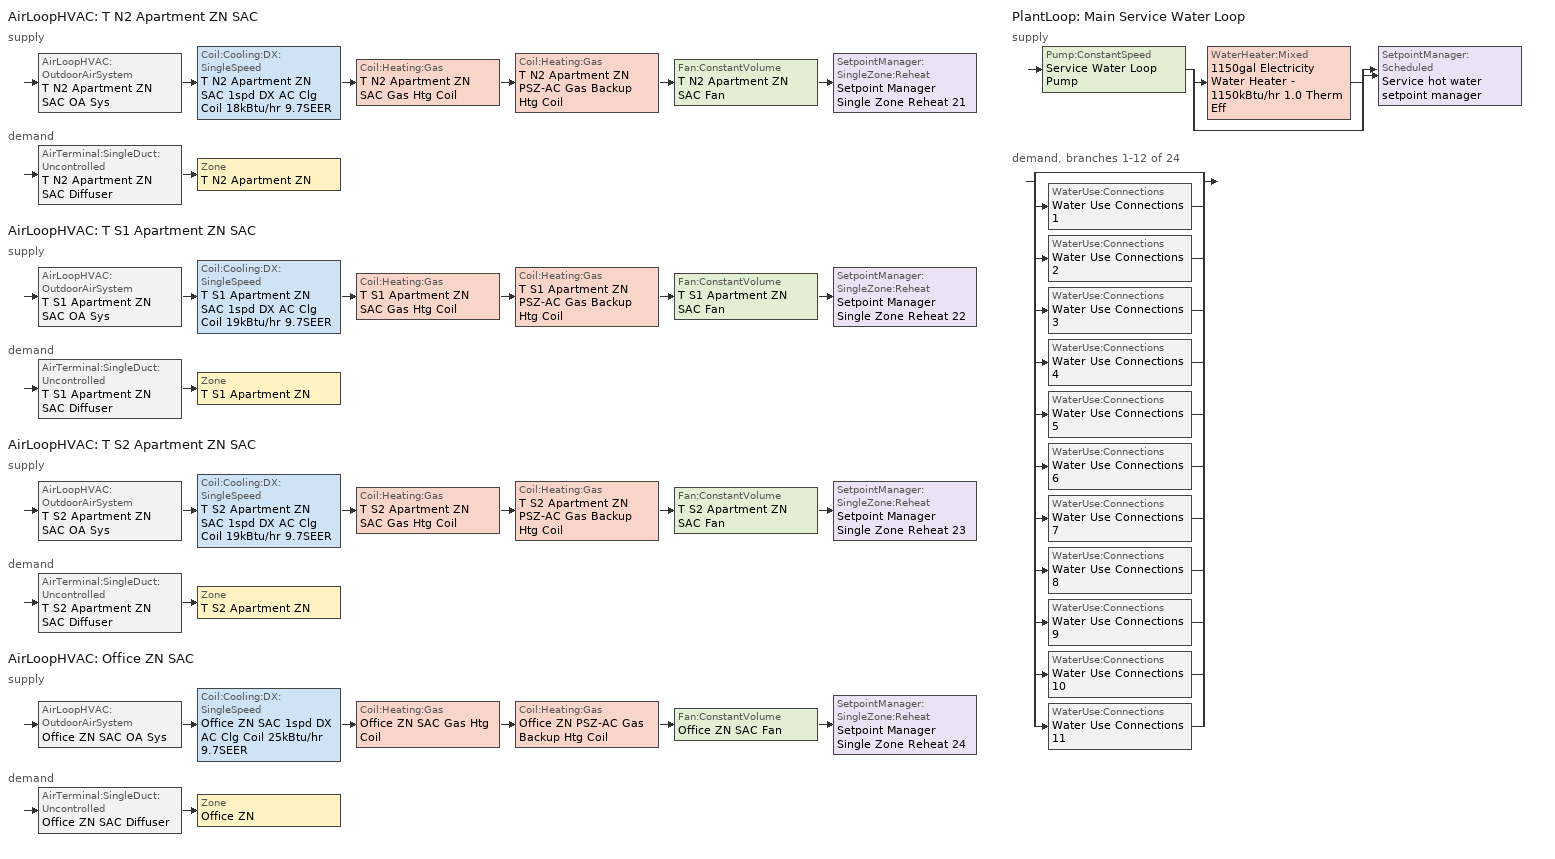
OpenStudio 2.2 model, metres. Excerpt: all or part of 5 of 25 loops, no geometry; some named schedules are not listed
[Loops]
AirLoopHVAC 'T N2 Apartment ZN SAC'
 supply: AirLoopHVAC:OutdoorAirSystem 'T N2 Apartment ZN SAC OA Sys' > Coil:Cooling:DX:SingleSpeed 'T N2 Apartment ZN SAC 1spd DX AC Clg Coil 18kBtu/hr 9.7SEER' > Coil:Heating:Gas 'T N2 Apartment ZN SAC Gas Htg Coil' > Coil:Heating:Gas 'T N2 Apartment ZN PSZ-AC Gas Backup Htg Coil' > Fan:ConstantVolume 'T N2 Apartment ZN SAC Fan' > SetpointManager:SingleZone:Reheat 'Setpoint Manager Single Zone Reheat 21'
 demand: AirTerminal:SingleDuct:Uncontrolled 'T N2 Apartment ZN SAC Diffuser' > Zone 'T N2 Apartment ZN'
AirLoopHVAC 'T S1 Apartment ZN SAC'
 supply: AirLoopHVAC:OutdoorAirSystem 'T S1 Apartment ZN SAC OA Sys' > Coil:Cooling:DX:SingleSpeed 'T S1 Apartment ZN SAC 1spd DX AC Clg Coil 19kBtu/hr 9.7SEER' > Coil:Heating:Gas 'T S1 Apartment ZN SAC Gas Htg Coil' > Coil:Heating:Gas 'T S1 Apartment ZN PSZ-AC Gas Backup Htg Coil' > Fan:ConstantVolume 'T S1 Apartment ZN SAC Fan' > SetpointManager:SingleZone:Reheat 'Setpoint Manager Single Zone Reheat 22'
 demand: AirTerminal:SingleDuct:Uncontrolled 'T S1 Apartment ZN SAC Diffuser' > Zone 'T S1 Apartment ZN'
AirLoopHVAC 'T S2 Apartment ZN SAC'
 supply: AirLoopHVAC:OutdoorAirSystem 'T S2 Apartment ZN SAC OA Sys' > Coil:Cooling:DX:SingleSpeed 'T S2 Apartment ZN SAC 1spd DX AC Clg Coil 19kBtu/hr 9.7SEER' > Coil:Heating:Gas 'T S2 Apartment ZN SAC Gas Htg Coil' > Coil:Heating:Gas 'T S2 Apartment ZN PSZ-AC Gas Backup Htg Coil' > Fan:ConstantVolume 'T S2 Apartment ZN SAC Fan' > SetpointManager:SingleZone:Reheat 'Setpoint Manager Single Zone Reheat 23'
 demand: AirTerminal:SingleDuct:Uncontrolled 'T S2 Apartment ZN SAC Diffuser' > Zone 'T S2 Apartment ZN'
AirLoopHVAC 'Office ZN SAC'
 supply: AirLoopHVAC:OutdoorAirSystem 'Office ZN SAC OA Sys' > Coil:Cooling:DX:SingleSpeed 'Office ZN SAC 1spd DX AC Clg Coil 25kBtu/hr 9.7SEER' > Coil:Heating:Gas 'Office ZN SAC Gas Htg Coil' > Coil:Heating:Gas 'Office ZN PSZ-AC Gas Backup Htg Coil' > Fan:ConstantVolume 'Office ZN SAC Fan' > SetpointManager:SingleZone:Reheat 'Setpoint Manager Single Zone Reheat 24'
 demand: AirTerminal:SingleDuct:Uncontrolled 'Office ZN SAC Diffuser' > Zone 'Office ZN'
PlantLoop 'Main Service Water Loop'
 supply: Pump:ConstantSpeed 'Service Water Loop Pump' > split
  | WaterHeater:Mixed '1150gal Electricity Water Heater - 1150kBtu/hr 1.0 Therm Eff'
  | bypass
  join > SetpointManager:Scheduled 'Service hot water setpoint manager'
 demand, branches 1-12 of 24: split
  | bypass
  | WaterUse:Connections 'Water Use Connections 1'
  | WaterUse:Connections 'Water Use Connections 2'
  | WaterUse:Connections 'Water Use Connections 3'
  | WaterUse:Connections 'Water Use Connections 4'
  | WaterUse:Connections 'Water Use Connections 5'
  | WaterUse:Connections 'Water Use Connections 6'
  | WaterUse:Connections 'Water Use Connections 7'
  | WaterUse:Connections 'Water Use Connections 8'
  | WaterUse:Connections 'Water Use Connections 9'
  | WaterUse:Connections 'Water Use Connections 10'
  | WaterUse:Connections 'Water Use Connections 11'
[Sizing:Zone] Zone Cooling Design Supply Air Temperature Input Method=SupplyAirTemperature; Zone Cooling Design Supply Air Temperature {C}=14; Zone Cooling Design Supply Air Temperature Difference {deltaC}=11.11; Zone Heating Design Supply Air Temperature Input Method=SupplyAirTemperature; Zone Heating Design Supply Air Temperature {C}=50; Zone Heating Design Supply Air Temperature Difference {deltaC}=11.11; Zone Cooling Design Supply Air Humidity Ratio {kg-H2O/kg-air}=0.008; Zone Heating Design Supply Air Humidity Ratio {kg-H2O/kg-air}=0.008; Cooling Design Air Flow Method=DesignDay; Heating Design Air Flow Method=DesignDay; Account for Dedicated Outdoor Air System=No; Dedicated Outdoor Air System Control Strategy=NeutralSupplyAir; Dedicated Outdoor Air Low Setpoint Temperature for Design {C}=autosize; Dedicated Outdoor Air High Setpoint Temperature for Design {C}=autosize
Office ZN; T N2 Apartment ZN; T S1 Apartment ZN; T S2 Apartment ZN
[Zone equipment]
Office ZN: Office ZN SAC Diffuser
T N2 Apartment ZN: T N2 Apartment ZN SAC Diffuser
T S1 Apartment ZN: T S1 Apartment ZN SAC Diffuser
T S2 Apartment ZN: T S2 Apartment ZN SAC Diffuser
[AirLoopHVAC] Availability Schedule=Always On Discrete; Design Supply Air Flow Rate {m3/s}=AutoSize
T N2 Apartment ZN SAC; T S1 Apartment ZN SAC; T S2 Apartment ZN SAC; Office ZN SAC
[Sizing:System] Type of Load to Size On=Sensible; Design Outdoor Air Flow Rate {m3/s}=Autosize; Minimum System Air Flow Ratio=1; Preheat Design Temperature {C}=7; Preheat Design Humidity Ratio {kg-H2O/kg-Air}=0.008; Precool Design Temperature {C}=11; Precool Design Humidity Ratio {kg-H2O/kg-Air}=0.008; Central Cooling Design Supply Air Temperature {C}=12; Central Heating Design Supply Air Temperature {C}=50; Sizing Option=NonCoincident; 100% Outdoor Air in Cooling=No; 100% Outdoor Air in Heating=No; Central Cooling Design Supply Air Humidity Ratio {kg-H2O/kg-Air}=0.008; Central Heating Design Supply Air Humidity Ratio {kg-H2O/kg-Air}=0.008; Cooling Design Air Flow Method=DesignDay; Cooling Design Air Flow Rate {m3/s}=0; Heating Design Air Flow Method=DesignDay; Heating Design Air Flow Rate {m3/s}=0; System Outdoor Air Method=ZoneSum; Zone Maximum Outdoor Air Fraction=1; Cooling Supply Air Flow Rate Per Floor Area {m3/s-m2}=0.00996765; Cooling Fraction of Autosized Cooling Supply Air Flow Rate=1; Cooling Supply Air Flow Rate Per Unit Cooling Capacity {m3/s-W}=3.94755e-05; Heating Supply Air Flow Rate Per Floor Area {m3/s-m2}=0.00996765; Heating Fraction of Autosized Heating Supply Air Flow Rate=1; Heating Fraction of Autosized Cooling Supply Air Flow Rate=1; Heating Supply Air Flow Rate Per Unit Heating Capacity {m3/s-W}=3.15882e-05; Cooling Design Capacity Method=CoolingDesignCapacity; Cooling Design Capacity {W}=autosize; Cooling Design Capacity Per Floor Area {W/m2}=234.7; Fraction of Autosized Cooling Design Capacity=1; Heating Design Capacity Method=HeatingDesignCapacity; Heating Design Capacity {W}=autosize; Heating Design Capacity Per Floor Area {W/m2}=157; Fraction of Autosized Heating Design Capacity=1; Central Cooling Capacity Control Method=OnOff
T N2 Apartment ZN SAC; T S1 Apartment ZN SAC; T S2 Apartment ZN SAC; Office ZN SAC
[SetpointManager:SingleZone:Reheat] Minimum Supply Air Temperature {C}=13; Maximum Supply Air Temperature {C}=45
Name | Control Zone
Setpoint Manager Single Zone Reheat 21 | T N2 Apartment ZN
Setpoint Manager Single Zone Reheat 22 | T S1 Apartment ZN
Setpoint Manager Single Zone Reheat 23 | T S2 Apartment ZN
Setpoint Manager Single Zone Reheat 24 | Office ZN
[Fan:ConstantVolume] Availability Schedule=Always On Discrete; Fan Efficiency=0.53625; Pressure Rise {Pa}=622.722; Maximum Flow Rate {m3/s}=AutoSize; Motor Efficiency=0.825
T N2 Apartment ZN SAC Fan; T S1 Apartment ZN SAC Fan; T S2 Apartment ZN SAC Fan; Office ZN SAC Fan
[Coil:Heating:Gas] Availability Schedule=Always On Discrete; Gas Burner Efficiency=0.8; Nominal Capacity {W}=AutoSize; Parasitic Electric Load {W}=0; Parasitic Gas Load {W}=0
Name | Part Load Fraction Correlation Curve
T N2 Apartment ZN SAC Gas Htg Coil | Curve Cubic 21
T N2 Apartment ZN PSZ-AC Gas Backup Htg Coil; T S1 Apartment ZN PSZ-AC Gas Backup Htg Coil; T S2 Apartment ZN PSZ-AC Gas Backup Htg Coil; Office ZN PSZ-AC Gas Backup Htg Coil
T S1 Apartment ZN SAC Gas Htg Coil | Curve Cubic 22
T S2 Apartment ZN SAC Gas Htg Coil | Curve Cubic 23
Office ZN SAC Gas Htg Coil | Curve Cubic 24
[Coil:Cooling:DX:SingleSpeed] Availability Schedule=Always On Discrete; Rated Total Cooling Capacity {W}=autosize; Rated Sensible Heat Ratio=autosize; Rated COP {W/W}=2.967036; Rated Air Flow Rate {m3/s}=autosize; Rated Evaporator Fan Power Per Volume Flow Rate {W/(m3/s)}=773.3; Condenser Type=AirCooled; Evaporative Condenser Effectiveness=0; Evaporative Condenser Air Flow Rate {m3/s}=Autosize; Evaporative Condenser Pump Rated Power Consumption {W}=Autosize; Crankcase Heater Capacity {W}=0; Maximum Outdoor Dry-Bulb Temperature for Crankcase Heater Operation {C}=0; Basin Heater Capacity {W/K}=0; Basin Heater Setpoint Temperature {C}=10
Name | Total Cooling Capacity Function of Temperature Curve | Total Cooling Capacity Function of Flow Fraction Curve | Energy Input Ratio Function of Temperature Curve | Energy Input Ratio Function of Flow Fraction Curve | Part Load Fraction Correlation Curve
T N2 Apartment ZN SAC 1spd DX AC Clg Coil 18kBtu/hr 9.7SEER | CoilClgDXQRatio_fTwbToadbSI 17 | CoilClgDXSnglQRatio_fCFMRatio 17 | CoilClgDXEIRRatio_fTwbToadbSI 17 | CoilClgDXSnglEIRRatio_fCFMRatio 17 | CoilClgDXEIRRatio_fQFrac 17
T S1 Apartment ZN SAC 1spd DX AC Clg Coil 19kBtu/hr 9.7SEER | CoilClgDXQRatio_fTwbToadbSI 20 | CoilClgDXSnglQRatio_fCFMRatio 20 | CoilClgDXEIRRatio_fTwbToadbSI 20 | CoilClgDXSnglEIRRatio_fCFMRatio 20 | CoilClgDXEIRRatio_fQFrac 20
T S2 Apartment ZN SAC 1spd DX AC Clg Coil 19kBtu/hr 9.7SEER | CoilClgDXQRatio_fTwbToadbSI 21 | CoilClgDXSnglQRatio_fCFMRatio 21 | CoilClgDXEIRRatio_fTwbToadbSI 21 | CoilClgDXSnglEIRRatio_fCFMRatio 21 | CoilClgDXEIRRatio_fQFrac 21
Office ZN SAC 1spd DX AC Clg Coil 25kBtu/hr 9.7SEER | CoilClgDXQRatio_fTwbToadbSI 15 | CoilClgDXSnglQRatio_fCFMRatio 15 | CoilClgDXEIRRatio_fTwbToadbSI 15 | CoilClgDXSnglEIRRatio_fCFMRatio 15 | CoilClgDXEIRRatio_fQFrac 15
[Controller:OutdoorAir] Minimum Outdoor Air Flow Rate {m3/s}=autosize; Maximum Outdoor Air Flow Rate {m3/s}=Autosize; Economizer Control Type=NoEconomizer; Economizer Control Action Type=ModulateFlow; Economizer Maximum Limit Dry-Bulb Temperature {C}=28; Economizer Maximum Limit Enthalpy {J/kg}=64000; Economizer Minimum Limit Dry-Bulb Temperature {C}=-100; Lockout Type=LockoutWithCompressor; Minimum Limit Type=FixedMinimum; Minimum Outdoor Air Schedule=Always On Discrete; High Humidity Control=No; Heat Recovery Bypass Control Type=BypassWhenWithinEconomizerLimits
Name | Maximum Fraction of Outdoor Air Schedule | Controller Mechanical Ventilation
T N2 Apartment ZN SAC OA Sys Controller | TN2ApartmentZNSACmaxOASch | Controller Mechanical Ventilation 21
T S1 Apartment ZN SAC OA Sys Controller | TS1ApartmentZNSACmaxOASch | Controller Mechanical Ventilation 22
T S2 Apartment ZN SAC OA Sys Controller | TS2ApartmentZNSACmaxOASch | Controller Mechanical Ventilation 23
Office ZN SAC OA Sys Controller | OfficeZNSACmaxOASch | Controller Mechanical Ventilation 24
[Controller:MechanicalVentilation] Availability Schedule=Always On Discrete; System Outdoor Air Method=ZoneSum
Controller Mechanical Ventilation 21; Controller Mechanical Ventilation 22; Controller Mechanical Ventilation 23; Controller Mechanical Ventilation 24
[AirLoopHVAC:OutdoorAirSystem]
Name | Controller
T N2 Apartment ZN SAC OA Sys | T N2 Apartment ZN SAC OA Sys Controller
T S1 Apartment ZN SAC OA Sys | T S1 Apartment ZN SAC OA Sys Controller
T S2 Apartment ZN SAC OA Sys | T S2 Apartment ZN SAC OA Sys Controller
Office ZN SAC OA Sys | Office ZN SAC OA Sys Controller
[AirTerminal:SingleDuct:Uncontrolled] Availability Schedule=Always On Discrete; Maximum Air Flow Rate {m3/s}=AutoSize
T N2 Apartment ZN SAC Diffuser; T S1 Apartment ZN SAC Diffuser; T S2 Apartment ZN SAC Diffuser; Office ZN SAC Diffuser
[PlantLoop]
Main Service Water Loop: Glycol Concentration=0; Maximum Loop Temperature {C}=60; Minimum Loop Temperature {C}=10; Plant Loop Volume {m3}=Autocalculate; Load Distribution Scheme=Optimal
[Sizing:Plant]
Main Service Water Loop: Loop Type=Heating; Design Loop Exit Temperature {C}=60; Loop Design Temperature Difference {deltaC}=5; Sizing Option=NonCoincident; Zone Timesteps in Averaging Window=1; Coincident Sizing Factor Mode=None
[SetpointManager:Scheduled]
Service hot water setpoint manager: Control Variable=Temperature; Schedule=Service Water Loop Temp - 140F
[Pump:ConstantSpeed]
Service Water Loop Pump: Rated Flow Rate {m3/s}=autosize; Rated Pump Head {Pa}=0.01; Rated Power Consumption {W}=autosize; Motor Efficiency=0.825; Fraction of Motor Inefficiencies to Fluid Stream=0; Pump Control Type=Intermittent
[WaterHeater:Mixed]
1150gal Electricity Water Heater - 1150kBtu/hr 1.0 Therm Eff: Tank Volume {m3}=4.35322; Setpoint Temperature Schedule=Service Water Loop Temp - 140F; Deadband Temperature Difference {deltaC}=2; Maximum Temperature Limit {C}=82.2222; Heater Control Type=Cycle; Heater Maximum Capacity {W}=337032; Heater Fuel Type=Electricity; Heater Thermal Efficiency=1; Off Cycle Parasitic Fuel Consumption Rate {W}=25.717; Off Cycle Parasitic Fuel Type=Electricity; Off Cycle Parasitic Heat Fraction to Tank=0.8; On Cycle Parasitic Fuel Consumption Rate {W}=25.717; On Cycle Parasitic Fuel Type=Electricity; On Cycle Parasitic Heat Fraction to Tank=0; Ambient Temperature Indicator=Schedule; Ambient Temperature Schedule=Water Heater Ambient Temp Schedule - 70F; Off Cycle Loss Coefficient to Ambient Temperature {W/K}=9.09539; On Cycle Loss Coefficient to Ambient Temperature {W/K}=9.09539; Use Side Effectiveness=1; Source Side Effectiveness=1; Use Side Design Flow Rate {m3/s}=autosize; Source Side Design Flow Rate {m3/s}=autosize; Indirect Water Heating Recovery Time {hr}=1.5
[WaterUse:Connections]
Name | Water Use Equipment Name 1
Water Use Connections 1 | G n1 apartment Service Water Use 0.06gal/min
Water Use Connections 2 | G n2 apartment Service Water Use 0.06gal/min
Water Use Connections 3 | G ne apartment Service Water Use 0.06gal/min
Water Use Connections 4 | G nw apartment Service Water Use 0.06gal/min
Water Use Connections 5 | G s1 apartment Service Water Use 0.06gal/min
Water Use Connections 6 | G s2 apartment Service Water Use 0.06gal/min
Water Use Connections 7 | G sw apartment Service Water Use 0.06gal/min
Water Use Connections 8 | M n1 apartment Service Water Use 0.12gal/min
Water Use Connections 9 | M n2 apartment Service Water Use 0.12gal/min
Water Use Connections 10 | M ne apartment Service Water Use 0.12gal/min
Water Use Connections 11 | M nw apartment Service Water Use 0.12gal/min
[WaterUse:Equipment:Definition]
Name | Peak Flow Rate {m3/s} | Target Temperature Schedule | Sensible Fraction Schedule | Latent Fraction Schedule
G n1 apartment Service Water Use Def 0.06gal/min | 3.65887e-06 | Schedule Ruleset 5 | Schedule Ruleset 3 | Schedule Ruleset 4
G n2 apartment Service Water Use Def 0.06gal/min | 3.65887e-06 | Schedule Ruleset 8 | Schedule Ruleset 6 | Schedule Ruleset 7
G ne apartment Service Water Use Def 0.06gal/min | 3.65887e-06 | Schedule Ruleset 11 | Schedule Ruleset 9 | Schedule Ruleset 10
G nw apartment Service Water Use Def 0.06gal/min | 3.65887e-06 | Schedule Ruleset 14 | Schedule Ruleset 12 | Schedule Ruleset 13
G s1 apartment Service Water Use Def 0.06gal/min | 3.65887e-06 | Schedule Ruleset 17 | Schedule Ruleset 15 | Schedule Ruleset 16
G s2 apartment Service Water Use Def 0.06gal/min | 3.65887e-06 | Schedule Ruleset 20 | Schedule Ruleset 18 | Schedule Ruleset 19
G sw apartment Service Water Use Def 0.06gal/min | 3.65887e-06 | Schedule Ruleset 23 | Schedule Ruleset 21 | Schedule Ruleset 22
M n1 apartment Service Water Use Def 0.12gal/min | 7.31775e-06 | Schedule Ruleset 26 | Schedule Ruleset 24 | Schedule Ruleset 25
M n2 apartment Service Water Use Def 0.12gal/min | 7.31775e-06 | Schedule Ruleset 29 | Schedule Ruleset 27 | Schedule Ruleset 28
M ne apartment Service Water Use Def 0.12gal/min | 7.31775e-06 | Schedule Ruleset 32 | Schedule Ruleset 30 | Schedule Ruleset 31
M nw apartment Service Water Use Def 0.12gal/min | 7.31775e-06 | Schedule Ruleset 35 | Schedule Ruleset 33 | Schedule Ruleset 34
[WaterUse:Equipment] Flow Rate Fraction Schedule=ApartmentMidRise APT_DHW_SCH
Name | Water Use Equipment Definition
G n1 apartment Service Water Use 0.06gal/min | G n1 apartment Service Water Use Def 0.06gal/min
G n2 apartment Service Water Use 0.06gal/min | G n2 apartment Service Water Use Def 0.06gal/min
G ne apartment Service Water Use 0.06gal/min | G ne apartment Service Water Use Def 0.06gal/min
G nw apartment Service Water Use 0.06gal/min | G nw apartment Service Water Use Def 0.06gal/min
G s1 apartment Service Water Use 0.06gal/min | G s1 apartment Service Water Use Def 0.06gal/min
G s2 apartment Service Water Use 0.06gal/min | G s2 apartment Service Water Use Def 0.06gal/min
G sw apartment Service Water Use 0.06gal/min | G sw apartment Service Water Use Def 0.06gal/min
M n1 apartment Service Water Use 0.12gal/min | M n1 apartment Service Water Use Def 0.12gal/min
M n2 apartment Service Water Use 0.12gal/min | M n2 apartment Service Water Use Def 0.12gal/min
M ne apartment Service Water Use 0.12gal/min | M ne apartment Service Water Use Def 0.12gal/min
M nw apartment Service Water Use 0.12gal/min | M nw apartment Service Water Use Def 0.12gal/min
[EnergyManagementSystem:Sensor] Output Variable or Output Meter=System Node Setpoint Temperature
Name | Output Variable or Output Meter Index Key
OfficeZNSACDATRqd | Node 305
TN2ApartmentZNSACDATRqd | Node 269
TS1ApartmentZNSACDATRqd | Node 281
TS2ApartmentZNSACDATRqd | Node 293
[EnergyManagementSystem:InternalVariable] Internal Data Type=Outdoor Air Controller Minimum Mass Flow Rate
Name | Internal Data Index Key
OfficeZNSACOADesignMass | Office ZN SAC OA Sys Controller
TN2ApartmentZNSACOADesignMass | T N2 Apartment ZN SAC OA Sys Controller
TS1ApartmentZNSACOADesignMass | T S1 Apartment ZN SAC OA Sys Controller
TS2ApartmentZNSACOADesignMass | T S2 Apartment ZN SAC OA Sys Controller
[Schedule:Ruleset]
Service Water Loop Temp - 140F: Default Day Schedule=Service Water Loop Temp - 140F Default
Water Heater Ambient Temp Schedule - 70F: Default Day Schedule=Water Heater Ambient Temp Schedule - 70F Default
Schedule Ruleset 3: Default Day Schedule=Schedule Day 47
Schedule Ruleset 4: Default Day Schedule=Schedule Day 48
Schedule Ruleset 5: Default Day Schedule=Schedule Day 49
ApartmentMidRise APT_DHW_SCH: Default Day Schedule=ApartmentMidRise APT_DHW_SCH Default; Summer Design Day Schedule=ApartmentMidRise APT_DHW_SCH Summer Design Day; Winter Design Day Schedule=ApartmentMidRise APT_DHW_SCH Winter Design Day
Schedule Ruleset 6: Default Day Schedule=Schedule Day 52
Schedule Ruleset 7: Default Day Schedule=Schedule Day 53
Schedule Ruleset 8: Default Day Schedule=Schedule Day 54
Schedule Ruleset 9: Default Day Schedule=Schedule Day 55
Schedule Ruleset 10: Default Day Schedule=Schedule Day 56
Schedule Ruleset 11: Default Day Schedule=Schedule Day 57
Schedule Ruleset 12: Default Day Schedule=Schedule Day 58
Schedule Ruleset 13: Default Day Schedule=Schedule Day 59
Schedule Ruleset 14: Default Day Schedule=Schedule Day 60
Schedule Ruleset 15: Default Day Schedule=Schedule Day 61
Schedule Ruleset 16: Default Day Schedule=Schedule Day 62
Schedule Ruleset 17: Default Day Schedule=Schedule Day 63
Schedule Ruleset 18: Default Day Schedule=Schedule Day 64
Schedule Ruleset 19: Default Day Schedule=Schedule Day 65
Schedule Ruleset 20: Default Day Schedule=Schedule Day 66
Schedule Ruleset 21: Default Day Schedule=Schedule Day 67
Schedule Ruleset 22: Default Day Schedule=Schedule Day 68
Schedule Ruleset 23: Default Day Schedule=Schedule Day 69
Schedule Ruleset 24: Default Day Schedule=Schedule Day 70
Schedule Ruleset 25: Default Day Schedule=Schedule Day 71
Schedule Ruleset 26: Default Day Schedule=Schedule Day 72
Schedule Ruleset 27: Default Day Schedule=Schedule Day 73
Schedule Ruleset 28: Default Day Schedule=Schedule Day 74
Schedule Ruleset 29: Default Day Schedule=Schedule Day 75
Schedule Ruleset 30: Default Day Schedule=Schedule Day 76
Schedule Ruleset 32: Default Day Schedule=Schedule Day 78
OfficeZNSACmaxOASch: Default Day Schedule=OfficeZNSACmaxOASchDefault
TN2ApartmentZNSACmaxOASch: Default Day Schedule=TN2ApartmentZNSACmaxOASchDefault
TS1ApartmentZNSACmaxOASch: Default Day Schedule=TS1ApartmentZNSACmaxOASchDefault
TS2ApartmentZNSACmaxOASch: Default Day Schedule=TS2ApartmentZNSACmaxOASchDefault
[Schedule:Day]
Service Water Loop Temp - 140F Default: 24, 0, 60
Water Heater Ambient Temp Schedule - 70F Default: 24, 0, 21.1111
ApartmentMidRise APT_DHW_SCH Default; ApartmentMidRise APT_DHW_SCH Winter Design Day; ApartmentMidRise APT_DHW_SCH Summer Design Day: 1, 0, 0.08, 2, 0, 0.04, 4, 0, 0.01, 5, 0, 0.04, 6, 0, 0.27, 7, 0, 0.94, 8, 0, 1, 9, 0, 0.96, 10, 0, 0.84, 11, 0, 0.76, 12, 0, 0.61, 13, 0, 0.53, 14, 0, 0.47, 15, 0, 0.41, 16, 0, 0.47, 17, 0, 0.55, 18, 0, 0.73, 19, 0, 0.86, 20, 0, 0.82, 21, 0, 0.75, 22, 0, 0.61, 23, 0, 0.53, 24, 0, 0.29
OfficeZNSACmaxOASchDefault; TN2ApartmentZNSACmaxOASchDefault; TS1ApartmentZNSACmaxOASchDefault; TS2ApartmentZNSACmaxOASchDefault: 24, 0, 0.7
[Schedule:Constant]
Always On Discrete: Value=1
[Curve:Cubic] Maximum Value of x=1
Name | Coefficient1 Constant | Coefficient2 x | Coefficient3 x**2 | Coefficient4 x**3 | Minimum Value of x | Minimum Curve Output | Maximum Curve Output
Curve Cubic 21; Curve Cubic 22; Curve Cubic 23; Curve Cubic 24 | 0.8 | 0.2 | 0 | 0 | 0
CoilClgDXEIRRatio_fQFrac 15; CoilClgDXEIRRatio_fQFrac 17; CoilClgDXEIRRatio_fQFrac 20; CoilClgDXEIRRatio_fQFrac 21 | 0 | 5.1091 | -8.5515 | 4.4744 | 0.7 | 0.92 | 1
[Curve:Biquadratic] Minimum Value of x=13.89; Maximum Value of x=25; Minimum Value of y=23.89; Maximum Value of y=46.11; Minimum Curve Output=0.77
Name | Coefficient1 Constant | Coefficient2 x | Coefficient3 x**2 | Coefficient4 y | Coefficient5 y**2 | Coefficient6 x*y | Maximum Curve Output
CoilClgDXQRatio_fTwbToadbSI 15; CoilClgDXQRatio_fTwbToadbSI 17; CoilClgDXQRatio_fTwbToadbSI 20; CoilClgDXQRatio_fTwbToadbSI 21 | 0.86779 | 0.014245 | 0.000554 | -0.007569 | 3.2e-05 | -0.000191 | 1.29
CoilClgDXEIRRatio_fTwbToadbSI 15; CoilClgDXEIRRatio_fTwbToadbSI 17; CoilClgDXEIRRatio_fTwbToadbSI 20; CoilClgDXEIRRatio_fTwbToadbSI 21 | 0.116709 | 0.028458 | -0.000411 | 0.021422 | 0.000162 | -0.00068 | 1.33
[Curve:Quadratic]
Name | Coefficient1 Constant | Coefficient2 x | Coefficient3 x**2 | Minimum Value of x | Maximum Value of x
CoilClgDXSnglQRatio_fCFMRatio 15; CoilClgDXSnglQRatio_fCFMRatio 17; CoilClgDXSnglQRatio_fCFMRatio 20; CoilClgDXSnglQRatio_fCFMRatio 21 | 0.8 | 0.2 | 0 | 0.5 | 1.5
CoilClgDXSnglEIRRatio_fCFMRatio 15; CoilClgDXSnglEIRRatio_fCFMRatio 17; CoilClgDXSnglEIRRatio_fCFMRatio 20; CoilClgDXSnglEIRRatio_fCFMRatio 21 | 1.156 | -0.1816 | 0.0256 | 0 | 1
